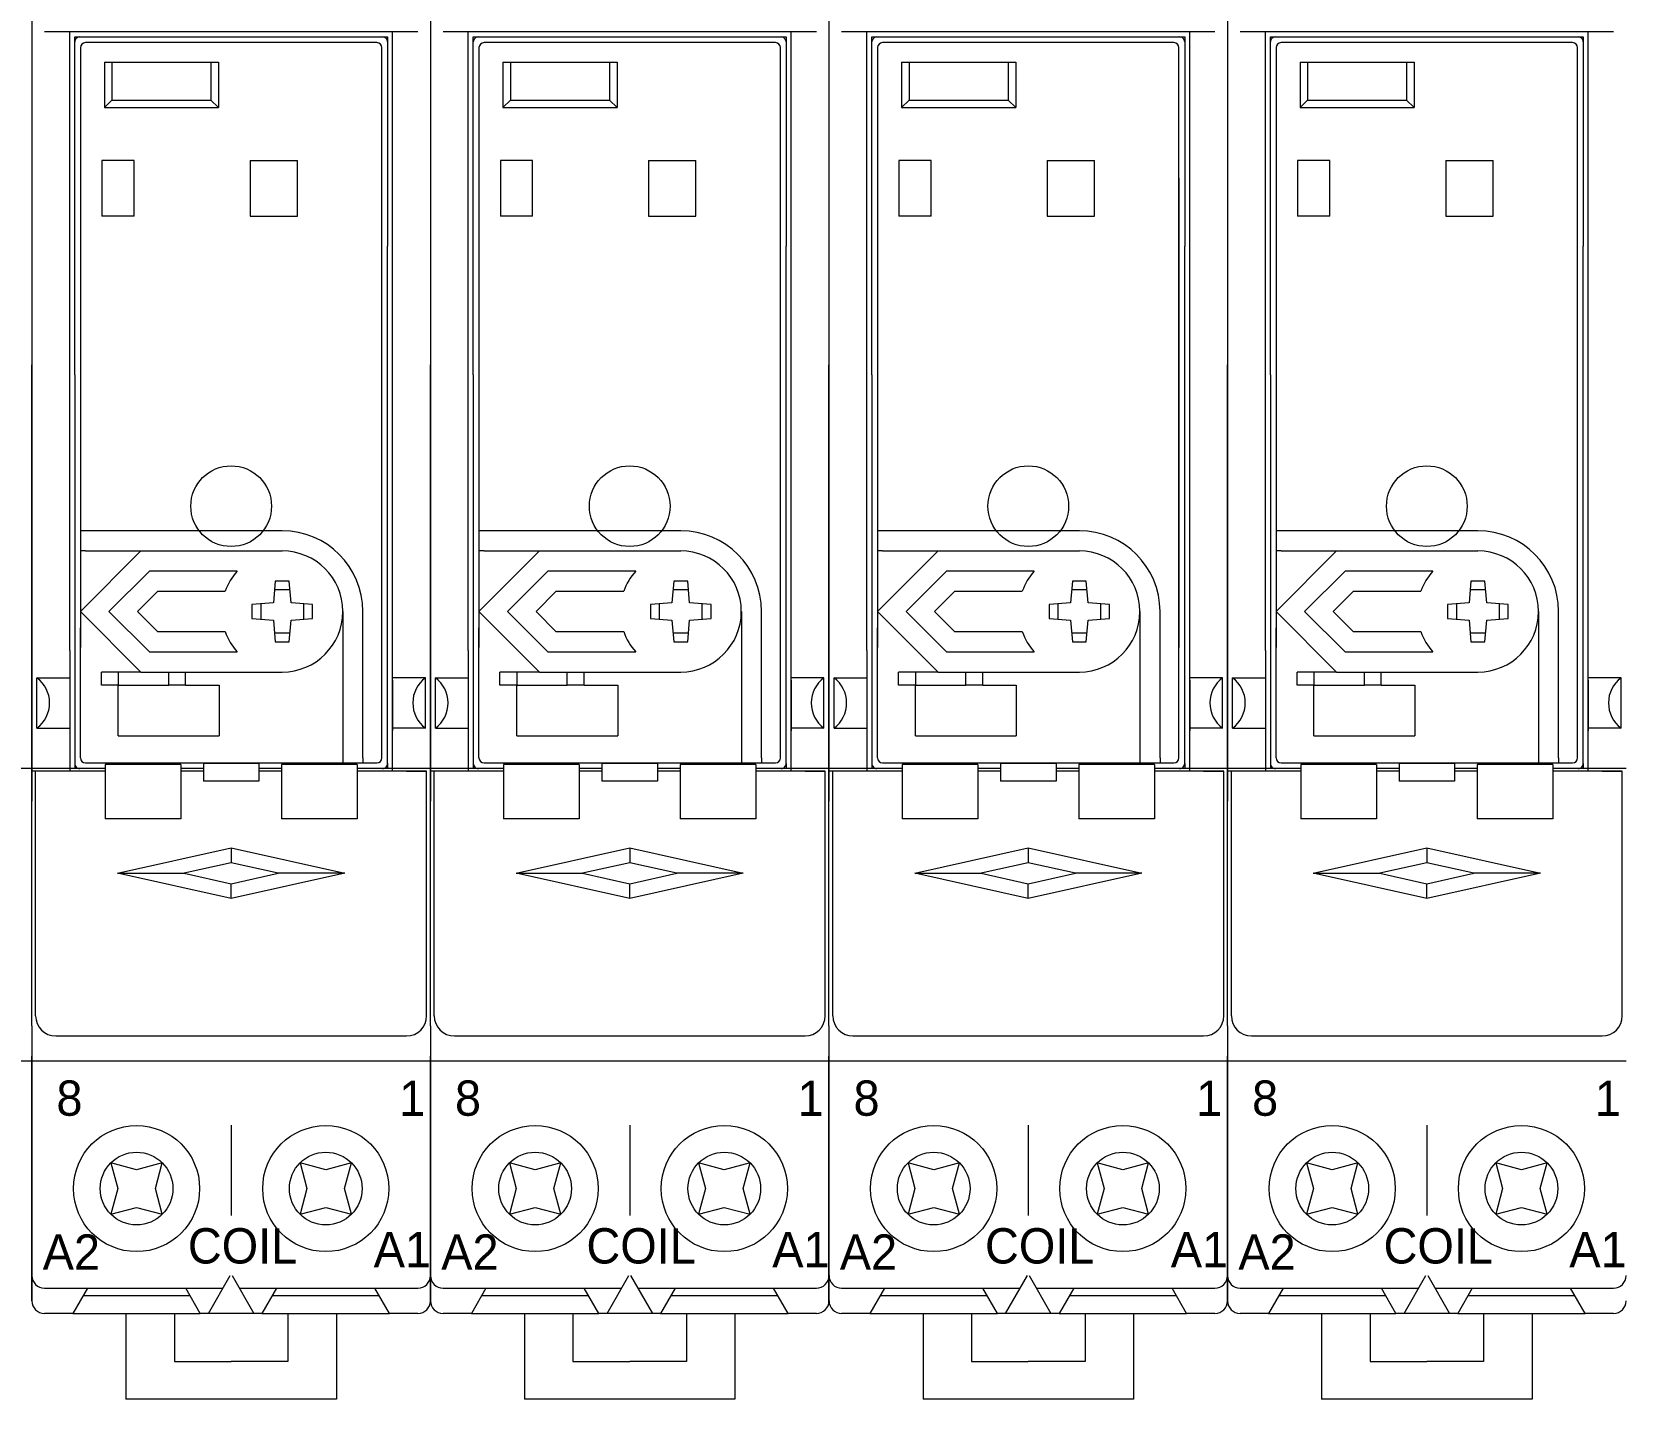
# Model space of a CAD drawing. Header units: millimetres. Extents: x -6000 to 26000, y -6000 to 26000.
# Drawn here: x 95.69 to 104.48, y -4595.72 to -4588.18 of the extents above; entities that cross this region are included whole.
import ezdxf

# ---------------------------------------------------------------- set-up
doc = ezdxf.new("R2010")
doc.units = ezdxf.units.MM
doc.header["$MEASUREMENT"] = 0
doc.linetypes.add('HIDDEN2', pattern=[2.38125, 1.5875, -0.79375])
doc.layers.add('Чертеж и Рисунок_Ном._пера__1', color=7, linetype='Continuous', lineweight=15)
doc.layers.add('Чертеж и Рисунок_Ном._пера__7', color=7, linetype='Continuous', lineweight=15)
doc.styles.add('СГЕНЕРИР_СТИЛЬ_3', font='')
doc.styles.get('СГЕНЕРИР_СТИЛЬ_3').set_extended_font_data('Arial')

msp = doc.modelspace()

# ---------------------------------------------------------------- linework, layer by layer
at = {"layer": 'Чертеж и Рисунок_Ном._пера__7', "color": 7, "linetype": 'Continuous', "lineweight": 15}
for p, q in [((95.6934, -4583.932), (95.6934, -4590.0174)), ((95.6934, -4583.932), (95.6934, -4590.0174)), ((97.8912, -4583.932), (97.8912, -4590.0174)), ((97.8912, -4583.932), (97.8912, -4590.0174)), ((100.0889, -4583.932), (100.0889, -4590.0174)), ((100.0889, -4583.932), (100.0889, -4590.0174)), ((102.2867, -4583.932), (102.2867, -4590.0174)), ((102.2867, -4583.932), (102.2867, -4590.0174)), ((97.8216, -4588.1815), (95.7629, -4588.1815)), ((95.902, -4591.5926), (95.902, -4588.1815)), ((95.9298, -4588.2371), (95.9298, -4588.2093)), ((95.9298, -4588.2093), (97.6547, -4588.2093)), ((95.9298, -4588.9187), (95.9298, -4588.2371)), ((97.5956, -4588.2406), (95.989, -4588.2406)), ((97.6269, -4588.2093), (97.6547, -4588.2093)), ((97.6547, -4588.2093), (97.6547, -4588.2371)), ((97.6547, -4588.2093), (97.6547, -4589.3638)), ((97.6825, -4592.2571), (97.6825, -4588.1815)), ((100.0194, -4588.1815), (97.9607, -4588.1815)), ((98.0998, -4591.5926), (98.0998, -4588.1815)), ((98.1276, -4588.2371), (98.1276, -4588.2093)), ((98.1276, -4588.2093), (99.8525, -4588.2093)), ((98.1276, -4588.9187), (98.1276, -4588.2371)), ((99.7933, -4588.2406), (98.1867, -4588.2406)), ((99.8246, -4588.2093), (99.8525, -4588.2093)), ((99.8525, -4588.2093), (99.8525, -4588.2371)), ((99.8525, -4588.2093), (99.8525, -4589.3638)), ((99.8803, -4592.2571), (99.8803, -4588.1815)), ((102.2172, -4588.1815), (100.1585, -4588.1815)), ((100.2976, -4591.5926), (100.2976, -4588.1815)), ((100.3254, -4588.2371), (100.3254, -4588.2093)), ((100.3254, -4588.2093), (102.0502, -4588.2093)), ((100.3254, -4588.9187), (100.3254, -4588.2371)), ((101.9911, -4588.2406), (100.3845, -4588.2406)), ((102.0224, -4588.2093), (102.0502, -4588.2093)), ((102.0502, -4588.2093), (102.0502, -4588.2371)), ((102.0502, -4588.2093), (102.0502, -4589.3638)), ((102.0781, -4592.2571), (102.0781, -4588.1815)), ((104.4149, -4588.1815), (102.3563, -4588.1815)), ((102.4954, -4591.5926), (102.4954, -4588.1815)), ((102.5232, -4588.2371), (102.5232, -4588.2093)), ((102.5232, -4588.2093), (104.248, -4588.2093)), ((102.5232, -4588.9187), (102.5232, -4588.2371)), ((104.1889, -4588.2406), (102.5823, -4588.2406)), ((104.2202, -4588.2093), (104.248, -4588.2093)), ((104.248, -4588.2093), (104.248, -4588.2371)), ((104.248, -4588.2093), (104.248, -4589.3638)), ((104.2758, -4592.2571), (104.2758, -4588.1815)), ((95.9611, -4588.2684), (95.9611, -4590.9322)), ((96.0933, -4588.3484), (96.7227, -4588.3484)), ((96.0933, -4588.3484), (96.0933, -4588.5988)), ((96.135, -4588.3484), (96.135, -4588.5571)), ((96.681, -4588.3484), (96.681, -4588.5571)), ((96.7227, -4588.3484), (96.7227, -4588.5988)), ((97.6234, -4592.1841), (97.6234, -4588.2684)), ((98.1589, -4588.2684), (98.1589, -4590.9322)), ((98.2911, -4588.3484), (98.9205, -4588.3484)), ((98.2911, -4588.3484), (98.2911, -4588.5988)), ((98.3328, -4588.3484), (98.3328, -4588.5571)), ((98.8788, -4588.3484), (98.8788, -4588.5571)), ((98.9205, -4588.3484), (98.9205, -4588.5988)), ((99.8212, -4592.1841), (99.8212, -4588.2684)), ((100.3567, -4588.2684), (100.3567, -4590.9322)), ((100.4888, -4588.3484), (101.1183, -4588.3484)), ((100.4888, -4588.3484), (100.4888, -4588.5988)), ((100.5306, -4588.3484), (100.5306, -4588.5571)), ((101.0765, -4588.3484), (101.0765, -4588.5571)), ((101.1183, -4588.3484), (101.1183, -4588.5988)), ((102.0189, -4592.1841), (102.0189, -4588.2684)), ((102.5545, -4588.2684), (102.5545, -4590.9322)), ((102.6866, -4588.3484), (103.3161, -4588.3484)), ((102.6866, -4588.3484), (102.6866, -4588.5988)), ((102.7284, -4588.3484), (102.7284, -4588.5571)), ((103.2743, -4588.3484), (103.2743, -4588.5571)), ((103.3161, -4588.3484), (103.3161, -4588.5988)), ((104.2167, -4592.1841), (104.2167, -4588.2684)), ((96.0933, -4588.5988), (96.135, -4588.5571)), ((96.0933, -4588.5988), (96.7227, -4588.5988)), ((96.135, -4588.5571), (96.681, -4588.5571)), ((96.7227, -4588.5988), (96.681, -4588.5571)), ((98.2911, -4588.5988), (98.3328, -4588.5571)), ((98.2911, -4588.5988), (98.9205, -4588.5988)), ((98.3328, -4588.5571), (98.8788, -4588.5571)), ((98.9205, -4588.5988), (98.8788, -4588.5571)), ((100.4888, -4588.5988), (100.5306, -4588.5571)), ((100.4888, -4588.5988), (101.1183, -4588.5988)), ((100.5306, -4588.5571), (101.0765, -4588.5571)), ((101.1183, -4588.5988), (101.0765, -4588.5571)), ((102.6866, -4588.5988), (102.7284, -4588.5571)), ((102.6866, -4588.5988), (103.3161, -4588.5988)), ((102.7284, -4588.5571), (103.2743, -4588.5571)), ((103.3161, -4588.5988), (103.2743, -4588.5571)), ((95.9298, -4589.3638), (95.9298, -4588.9187)), ((96.2567, -4588.8909), (96.0794, -4588.8909)), ((96.0794, -4588.8909), (96.0794, -4589.1969)), ((96.2567, -4589.1969), (96.2567, -4588.8909)), ((96.8966, -4588.8909), (97.1574, -4588.8909)), ((96.8966, -4588.8909), (96.8966, -4589.1969)), ((97.1574, -4589.1969), (97.1574, -4588.8909)), ((98.1276, -4589.3638), (98.1276, -4588.9187)), ((98.4545, -4588.8909), (98.2772, -4588.8909)), ((98.2772, -4588.8909), (98.2772, -4589.1969)), ((98.4545, -4589.1969), (98.4545, -4588.8909)), ((99.0944, -4588.8909), (99.3552, -4588.8909)), ((99.0944, -4588.8909), (99.0944, -4589.1969)), ((99.3552, -4589.1969), (99.3552, -4588.8909)), ((100.3254, -4589.3638), (100.3254, -4588.9187)), ((100.6523, -4588.8909), (100.4749, -4588.8909)), ((100.4749, -4588.8909), (100.4749, -4589.1969)), ((100.6523, -4589.1969), (100.6523, -4588.8909)), ((101.2921, -4588.8909), (101.553, -4588.8909)), ((101.2921, -4588.8909), (101.2921, -4589.1969)), ((101.553, -4589.1969), (101.553, -4588.8909)), ((102.5232, -4589.3638), (102.5232, -4588.9187)), ((102.8501, -4588.8909), (102.6727, -4588.8909)), ((102.6727, -4588.8909), (102.6727, -4589.1969)), ((102.8501, -4589.1969), (102.8501, -4588.8909)), ((103.4899, -4588.8909), (103.7507, -4588.8909)), ((103.4899, -4588.8909), (103.4899, -4589.1969)), ((103.7507, -4589.1969), (103.7507, -4588.8909)), ((95.9609, -4588.9883), (95.9609, -4591.5755)), ((97.6236, -4591.5755), (97.6236, -4588.9883)), ((98.1587, -4588.9883), (98.1587, -4591.5755)), ((99.8214, -4591.5755), (99.8214, -4588.9883)), ((100.3565, -4588.9883), (100.3565, -4591.5755)), ((102.0192, -4591.5755), (102.0192, -4588.9883)), ((102.5543, -4588.9883), (102.5543, -4591.5755)), ((104.2169, -4591.5755), (104.2169, -4588.9883)), ((96.2567, -4589.1969), (96.0794, -4589.1969)), ((96.8966, -4589.1969), (97.1574, -4589.1969)), ((98.4545, -4589.1969), (98.2772, -4589.1969)), ((99.0944, -4589.1969), (99.3552, -4589.1969)), ((100.6523, -4589.1969), (100.4749, -4589.1969)), ((101.2921, -4589.1969), (101.553, -4589.1969)), ((102.8501, -4589.1969), (102.6727, -4589.1969)), ((103.4899, -4589.1969), (103.7507, -4589.1969)), ((95.9298, -4590.0732), (95.9298, -4589.3638)), ((97.6547, -4592.2154), (97.6547, -4589.3638)), ((98.1276, -4590.0732), (98.1276, -4589.3638)), ((99.8525, -4592.2154), (99.8525, -4589.3638)), ((100.3254, -4590.0732), (100.3254, -4589.3638)), ((102.0502, -4592.2154), (102.0502, -4589.3638)), ((102.5232, -4590.0732), (102.5232, -4589.3638)), ((104.248, -4592.2154), (104.248, -4589.3638)), ((95.6934, -4593.662), (95.6934, -4590.0174)), ((95.6934, -4590.0174), (95.6934, -4592.2849)), ((97.8912, -4593.662), (97.8912, -4590.0174)), ((97.8912, -4590.0174), (97.8912, -4592.2849)), ((100.0889, -4593.662), (100.0889, -4590.0174)), ((100.0889, -4590.0174), (100.0889, -4592.2849)), ((102.2867, -4593.662), (102.2867, -4590.0174)), ((102.2867, -4590.0174), (102.2867, -4592.2849)), ((95.9298, -4590.0732), (95.9298, -4592.2432)), ((98.1276, -4590.0732), (98.1276, -4592.2432)), ((100.3254, -4590.0732), (100.3254, -4592.2432)), ((102.5232, -4590.0732), (102.5232, -4592.2432)), ((95.989, -4590.9322), (95.9611, -4590.9322)), ((95.9611, -4590.9322), (95.9611, -4591.0435)), ((97.0739, -4590.9322), (95.989, -4590.9322)), ((98.1867, -4590.9322), (98.1589, -4590.9322)), ((98.1589, -4590.9322), (98.1589, -4591.0435)), ((99.2717, -4590.9322), (98.1867, -4590.9322)), ((100.3845, -4590.9322), (100.3567, -4590.9322)), ((100.3567, -4590.9322), (100.3567, -4591.0435)), ((101.4695, -4590.9322), (100.3845, -4590.9322)), ((102.5823, -4590.9322), (102.5545, -4590.9322)), ((102.5545, -4590.9322), (102.5545, -4591.0435)), ((103.6673, -4590.9322), (102.5823, -4590.9322)), ((95.989, -4591.0435), (95.9611, -4591.0435)), ((95.9611, -4591.0435), (95.9611, -4591.3773)), ((95.9611, -4591.3773), (96.295, -4591.0435)), ((95.989, -4591.0435), (97.0739, -4591.0435)), ((98.1867, -4591.0435), (98.1589, -4591.0435)), ((98.1589, -4591.0435), (98.1589, -4591.3773)), ((98.1589, -4591.3773), (98.4928, -4591.0435)), ((98.1867, -4591.0435), (99.2717, -4591.0435)), ((100.3845, -4591.0435), (100.3567, -4591.0435)), ((100.3567, -4591.0435), (100.3567, -4591.3773)), ((100.3567, -4591.3773), (100.6905, -4591.0435)), ((100.3845, -4591.0435), (101.4695, -4591.0435)), ((102.5823, -4591.0435), (102.5545, -4591.0435)), ((102.5545, -4591.0435), (102.5545, -4591.3773)), ((102.5545, -4591.3773), (102.8883, -4591.0435)), ((102.5823, -4591.0435), (103.6673, -4591.0435)), ((96.3411, -4591.1548), (96.1185, -4591.3773)), ((96.8251, -4591.1548), (96.3411, -4591.1548)), ((98.5389, -4591.1548), (98.3163, -4591.3773)), ((99.0229, -4591.1548), (98.5389, -4591.1548)), ((100.7366, -4591.1548), (100.5141, -4591.3773)), ((101.2207, -4591.1548), (100.7366, -4591.1548)), ((102.9344, -4591.1548), (102.7119, -4591.3773)), ((103.4185, -4591.1548), (102.9344, -4591.1548)), ((97.0357, -4591.2104), (97.0253, -4591.3287)), ((97.1122, -4591.2104), (97.0357, -4591.2104)), ((97.1225, -4591.3287), (97.1122, -4591.2104)), ((99.2335, -4591.2104), (99.2231, -4591.3287)), ((99.31, -4591.2104), (99.2335, -4591.2104)), ((99.3203, -4591.3287), (99.31, -4591.2104)), ((101.4312, -4591.2104), (101.4209, -4591.3287)), ((101.5078, -4591.2104), (101.4312, -4591.2104)), ((101.5181, -4591.3287), (101.5078, -4591.2104)), ((103.629, -4591.2104), (103.6187, -4591.3287)), ((103.7055, -4591.2104), (103.629, -4591.2104)), ((103.7159, -4591.3287), (103.7055, -4591.2104)), ((96.2759, -4591.3773), (96.3872, -4591.266)), ((96.3872, -4591.266), (96.7592, -4591.266)), ((97.0253, -4591.3287), (96.907, -4591.3391)), ((96.9555, -4591.3348), (96.9555, -4591.4198)), ((97.1164, -4591.2588), (97.0314, -4591.2588)), ((97.2409, -4591.3391), (97.1225, -4591.3287)), ((97.1924, -4591.4198), (97.1924, -4591.3348)), ((98.4737, -4591.3773), (98.5849, -4591.266)), ((98.5849, -4591.266), (98.957, -4591.266)), ((99.2231, -4591.3287), (99.1048, -4591.3391)), ((99.1533, -4591.3348), (99.1533, -4591.4198)), ((99.3142, -4591.2588), (99.2292, -4591.2588)), ((99.4386, -4591.3391), (99.3203, -4591.3287)), ((99.3902, -4591.4198), (99.3902, -4591.3348)), ((100.6714, -4591.3773), (100.7827, -4591.266)), ((100.7827, -4591.266), (101.1547, -4591.266)), ((101.4209, -4591.3287), (101.3026, -4591.3391)), ((101.351, -4591.3348), (101.351, -4591.4198)), ((101.512, -4591.2588), (101.427, -4591.2588)), ((101.6364, -4591.3391), (101.5181, -4591.3287)), ((101.588, -4591.4198), (101.588, -4591.3348)), ((102.8692, -4591.3773), (102.9805, -4591.266)), ((102.9805, -4591.266), (103.3525, -4591.266)), ((103.6187, -4591.3287), (103.5004, -4591.3391)), ((103.5488, -4591.3348), (103.5488, -4591.4198)), ((103.7098, -4591.2588), (103.6248, -4591.2588)), ((103.8342, -4591.3391), (103.7159, -4591.3287)), ((103.7857, -4591.4198), (103.7857, -4591.3348)), ((95.9611, -4591.3773), (95.9611, -4591.4675)), ((95.9611, -4591.3773), (96.295, -4591.7112)), ((96.1185, -4591.3773), (96.3411, -4591.5999)), ((96.3872, -4591.4886), (96.2759, -4591.3773)), ((96.907, -4591.3391), (96.907, -4591.4156)), ((96.907, -4591.4156), (97.0253, -4591.4259)), ((97.0253, -4591.4259), (97.0357, -4591.5442)), ((97.1122, -4591.5442), (97.1225, -4591.4259)), ((97.1225, -4591.4259), (97.2409, -4591.4156)), ((97.2409, -4591.4156), (97.2409, -4591.3391)), ((97.4078, -4591.3773), (97.4078, -4592.1841)), ((97.5191, -4592.1841), (97.5191, -4591.3773)), ((98.1589, -4591.3773), (98.1589, -4591.4675)), ((98.1589, -4591.3773), (98.4928, -4591.7112)), ((98.3163, -4591.3773), (98.5389, -4591.5999)), ((98.5849, -4591.4886), (98.4737, -4591.3773)), ((99.1048, -4591.3391), (99.1048, -4591.4156)), ((99.1048, -4591.4156), (99.2231, -4591.4259)), ((99.2231, -4591.4259), (99.2335, -4591.5442)), ((99.31, -4591.5442), (99.3203, -4591.4259)), ((99.3203, -4591.4259), (99.4386, -4591.4156)), ((99.4386, -4591.4156), (99.4386, -4591.3391)), ((99.6056, -4591.3773), (99.6056, -4592.1841)), ((99.7168, -4592.1841), (99.7168, -4591.3773)), ((100.3567, -4591.3773), (100.3567, -4591.4675)), ((100.3567, -4591.3773), (100.6905, -4591.7112)), ((100.5141, -4591.3773), (100.7366, -4591.5999)), ((100.7827, -4591.4886), (100.6714, -4591.3773)), ((101.3026, -4591.3391), (101.3026, -4591.4156)), ((101.3026, -4591.4156), (101.4209, -4591.4259)), ((101.4209, -4591.4259), (101.4312, -4591.5442)), ((101.5078, -4591.5442), (101.5181, -4591.4259)), ((101.5181, -4591.4259), (101.6364, -4591.4156)), ((101.6364, -4591.4156), (101.6364, -4591.3391)), ((101.8033, -4591.3773), (101.8033, -4592.1841)), ((101.9146, -4592.1841), (101.9146, -4591.3773)), ((102.5545, -4591.3773), (102.5545, -4591.4675)), ((102.5545, -4591.3773), (102.8883, -4591.7112)), ((102.7119, -4591.3773), (102.9344, -4591.5999)), ((102.9805, -4591.4886), (102.8692, -4591.3773)), ((103.5004, -4591.3391), (103.5004, -4591.4156)), ((103.5004, -4591.4156), (103.6187, -4591.4259)), ((103.6187, -4591.4259), (103.629, -4591.5442)), ((103.7055, -4591.5442), (103.7159, -4591.4259)), ((103.7159, -4591.4259), (103.8342, -4591.4156)), ((103.8342, -4591.4156), (103.8342, -4591.3391)), ((104.0011, -4591.3773), (104.0011, -4592.1841)), ((104.1124, -4592.1841), (104.1124, -4591.3773)), ((95.9611, -4592.1841), (95.9611, -4591.4675)), ((96.7592, -4591.4886), (96.3872, -4591.4886)), ((97.0314, -4591.4958), (97.1164, -4591.4958)), ((98.1589, -4592.1841), (98.1589, -4591.4675)), ((98.957, -4591.4886), (98.5849, -4591.4886)), ((99.2292, -4591.4958), (99.3142, -4591.4958)), ((100.3567, -4592.1841), (100.3567, -4591.4675)), ((101.1547, -4591.4886), (100.7827, -4591.4886)), ((101.427, -4591.4958), (101.512, -4591.4958)), ((102.5545, -4592.1841), (102.5545, -4591.4675)), ((103.3525, -4591.4886), (102.9805, -4591.4886)), ((103.6248, -4591.4958), (103.7098, -4591.4958)), ((95.902, -4591.5926), (95.902, -4592.2571)), ((96.3411, -4591.5999), (96.8251, -4591.5999)), ((97.0357, -4591.5442), (97.1122, -4591.5442)), ((98.0998, -4591.5926), (98.0998, -4592.2571)), ((98.5389, -4591.5999), (99.0229, -4591.5999)), ((99.2335, -4591.5442), (99.31, -4591.5442)), ((100.2976, -4591.5926), (100.2976, -4592.2571)), ((100.7366, -4591.5999), (101.2207, -4591.5999)), ((101.4312, -4591.5442), (101.5078, -4591.5442)), ((102.4954, -4591.5926), (102.4954, -4592.2571)), ((102.9344, -4591.5999), (103.4185, -4591.5999)), ((103.629, -4591.5442), (103.7055, -4591.5442)), ((95.7212, -4592.0206), (95.7212, -4591.7424)), ((95.7212, -4591.7424), (95.902, -4591.7424)), ((96.1698, -4591.7112), (96.0766, -4591.7112)), ((96.0766, -4591.7842), (96.0766, -4591.7112)), ((96.1698, -4591.7112), (96.1698, -4591.7842)), ((96.295, -4591.7112), (96.1698, -4591.7112)), ((96.295, -4591.7112), (97.0739, -4591.7112)), ((96.448, -4591.7842), (96.448, -4591.7112)), ((96.5412, -4591.7842), (96.5412, -4591.7112)), ((97.8633, -4591.7424), (97.6825, -4591.7424)), ((97.6825, -4591.7564), (97.6825, -4592.0346)), ((97.8633, -4592.0206), (97.8633, -4591.7424)), ((97.919, -4592.0206), (97.919, -4591.7424)), ((97.919, -4591.7424), (98.0998, -4591.7424)), ((98.3676, -4591.7112), (98.2744, -4591.7112)), ((98.2744, -4591.7842), (98.2744, -4591.7112)), ((98.3676, -4591.7112), (98.3676, -4591.7842)), ((98.4928, -4591.7112), (98.3676, -4591.7112)), ((98.4928, -4591.7112), (99.2717, -4591.7112)), ((98.6458, -4591.7842), (98.6458, -4591.7112)), ((98.7389, -4591.7842), (98.7389, -4591.7112)), ((100.0611, -4591.7424), (99.8803, -4591.7424)), ((99.8803, -4591.7564), (99.8803, -4592.0346)), ((100.0611, -4592.0206), (100.0611, -4591.7424)), ((100.1168, -4592.0206), (100.1168, -4591.7424)), ((100.1168, -4591.7424), (100.2976, -4591.7424)), ((100.5653, -4591.7112), (100.4722, -4591.7112)), ((100.4722, -4591.7842), (100.4722, -4591.7112)), ((100.5653, -4591.7112), (100.5653, -4591.7842)), ((100.6905, -4591.7112), (100.5653, -4591.7112)), ((100.6905, -4591.7112), (101.4695, -4591.7112)), ((100.8435, -4591.7842), (100.8435, -4591.7112)), ((100.9367, -4591.7842), (100.9367, -4591.7112)), ((102.2589, -4591.7424), (102.0781, -4591.7424)), ((102.0781, -4591.7564), (102.0781, -4592.0346)), ((102.2589, -4592.0206), (102.2589, -4591.7424)), ((102.3145, -4592.0206), (102.3145, -4591.7424)), ((102.3145, -4591.7424), (102.4954, -4591.7424)), ((102.7631, -4591.7112), (102.6699, -4591.7112)), ((102.6699, -4591.7842), (102.6699, -4591.7112)), ((102.7631, -4591.7112), (102.7631, -4591.7842)), ((102.8883, -4591.7112), (102.7631, -4591.7112)), ((102.8883, -4591.7112), (103.6673, -4591.7112)), ((103.0413, -4591.7842), (103.0413, -4591.7112)), ((103.1345, -4591.7842), (103.1345, -4591.7112)), ((104.4567, -4591.7424), (104.2758, -4591.7424)), ((104.2758, -4591.7564), (104.2758, -4592.0346)), ((104.4567, -4592.0206), (104.4567, -4591.7424)), ((96.1698, -4591.7842), (96.0766, -4591.7842)), ((96.1698, -4591.7842), (96.448, -4591.7842)), ((96.1698, -4592.0624), (96.1698, -4591.7842)), ((96.5412, -4591.7842), (96.448, -4591.7842)), ((96.5412, -4591.7842), (96.6489, -4591.7842)), ((96.6489, -4591.7842), (96.7262, -4591.7842)), ((96.7262, -4591.7842), (96.7262, -4592.0624)), ((98.3676, -4591.7842), (98.2744, -4591.7842)), ((98.3676, -4591.7842), (98.6458, -4591.7842)), ((98.3676, -4592.0624), (98.3676, -4591.7842)), ((98.7389, -4591.7842), (98.6458, -4591.7842)), ((98.7389, -4591.7842), (98.8467, -4591.7842)), ((98.8467, -4591.7842), (98.924, -4591.7842)), ((98.924, -4591.7842), (98.924, -4592.0624)), ((100.5653, -4591.7842), (100.4722, -4591.7842)), ((100.5653, -4591.7842), (100.8435, -4591.7842)), ((100.5653, -4592.0624), (100.5653, -4591.7842)), ((100.9367, -4591.7842), (100.8435, -4591.7842)), ((100.9367, -4591.7842), (101.0445, -4591.7842)), ((101.0445, -4591.7842), (101.1218, -4591.7842)), ((101.1218, -4591.7842), (101.1218, -4592.0624)), ((102.7631, -4591.7842), (102.6699, -4591.7842)), ((102.7631, -4591.7842), (103.0413, -4591.7842)), ((102.7631, -4592.0624), (102.7631, -4591.7842)), ((103.1345, -4591.7842), (103.0413, -4591.7842)), ((103.1345, -4591.7842), (103.2423, -4591.7842)), ((103.2423, -4591.7842), (103.3195, -4591.7842)), ((103.3195, -4591.7842), (103.3195, -4592.0624)), ((95.7212, -4592.0206), (95.902, -4592.0206)), ((97.8633, -4592.0206), (97.6825, -4592.0206)), ((97.919, -4592.0206), (98.0998, -4592.0206)), ((100.0611, -4592.0206), (99.8803, -4592.0206)), ((100.1168, -4592.0206), (100.2976, -4592.0206)), ((102.2589, -4592.0206), (102.0781, -4592.0206)), ((102.3145, -4592.0206), (102.4954, -4592.0206)), ((104.4567, -4592.0206), (104.2758, -4592.0206)), ((96.1698, -4592.0624), (96.7235, -4592.0624)), ((96.7235, -4592.0624), (96.7262, -4592.0624)), ((98.3676, -4592.0624), (98.9212, -4592.0624)), ((98.9212, -4592.0624), (98.924, -4592.0624)), ((100.5653, -4592.0624), (101.119, -4592.0624)), ((101.119, -4592.0624), (101.1217, -4592.0624)), ((102.7631, -4592.0624), (103.3168, -4592.0624)), ((103.3168, -4592.0624), (103.3195, -4592.0624)), ((95.6934, -4592.1458), (95.6934, -4592.2849)), ((95.989, -4592.2119), (96.7635, -4592.2119)), ((96.6393, -4592.2153), (96.6393, -4592.3128)), ((96.9453, -4592.2153), (96.6393, -4592.2153)), ((96.7635, -4592.2119), (97.4078, -4592.2119)), ((96.9453, -4592.2153), (96.9453, -4592.3128)), ((97.4078, -4592.1841), (97.4078, -4592.2119)), ((97.4078, -4592.2119), (97.5191, -4592.2119)), ((97.5191, -4592.1841), (97.5191, -4592.2119)), ((97.5191, -4592.2119), (97.5956, -4592.2119)), ((97.6547, -4592.2154), (97.6547, -4592.2432)), ((97.8912, -4592.1458), (97.8912, -4592.2849)), ((98.1867, -4592.2119), (98.9613, -4592.2119)), ((98.837, -4592.2153), (98.837, -4592.3128)), ((99.1431, -4592.2153), (98.837, -4592.2153)), ((98.9613, -4592.2119), (99.6056, -4592.2119)), ((99.1431, -4592.2153), (99.1431, -4592.3128)), ((99.6056, -4592.1841), (99.6056, -4592.2119)), ((99.6056, -4592.2119), (99.7168, -4592.2119)), ((99.7168, -4592.1841), (99.7168, -4592.2119)), ((99.7168, -4592.2119), (99.7933, -4592.2119)), ((99.8525, -4592.2154), (99.8525, -4592.2432)), ((100.0889, -4592.1458), (100.0889, -4592.2849)), ((100.3845, -4592.2119), (101.1591, -4592.2119)), ((101.0348, -4592.2153), (101.0348, -4592.3128)), ((101.3408, -4592.2153), (101.0348, -4592.2153)), ((101.1591, -4592.2119), (101.8033, -4592.2119)), ((101.3408, -4592.2153), (101.3408, -4592.3128)), ((101.8033, -4592.1841), (101.8033, -4592.2119)), ((101.8033, -4592.2119), (101.9146, -4592.2119)), ((101.9146, -4592.1841), (101.9146, -4592.2119)), ((101.9146, -4592.2119), (101.9911, -4592.2119)), ((102.0502, -4592.2154), (102.0502, -4592.2432)), ((102.2867, -4592.1458), (102.2867, -4592.2849)), ((102.5823, -4592.2119), (103.3569, -4592.2119)), ((103.2326, -4592.2153), (103.2326, -4592.3128)), ((103.5386, -4592.2153), (103.2326, -4592.2153)), ((103.3569, -4592.2119), (104.0011, -4592.2119)), ((103.5386, -4592.2153), (103.5386, -4592.3128)), ((104.0011, -4592.1841), (104.0011, -4592.2119)), ((104.0011, -4592.2119), (104.1124, -4592.2119)), ((104.1124, -4592.1841), (104.1124, -4592.2119)), ((104.1124, -4592.2119), (104.1889, -4592.2119)), ((104.248, -4592.2154), (104.248, -4592.2432)), ((95.6934, -4592.2432), (95.29, -4592.2432)), ((96.0968, -4592.2432), (95.6934, -4592.2432)), ((96.0968, -4592.2571), (95.6934, -4592.2571)), ((95.6934, -4592.2849), (95.6934, -4592.424)), ((95.6934, -4592.2849), (95.6934, -4592.424)), ((95.8255, -4592.2571), (95.7142, -4592.2571)), ((95.7142, -4592.8135), (95.7142, -4592.2571)), ((96.0968, -4592.2571), (95.8255, -4592.2571)), ((96.0968, -4592.2432), (95.9298, -4592.2432)), ((96.0968, -4592.2201), (96.0968, -4592.5214)), ((96.5141, -4592.2201), (96.0968, -4592.2201)), ((96.5141, -4592.2201), (96.5141, -4592.5214)), ((96.6393, -4592.2432), (96.5141, -4592.2432)), ((96.6393, -4592.2571), (96.5141, -4592.2571)), ((96.6393, -4592.2571), (96.5141, -4592.2571)), ((97.0705, -4592.2432), (96.9453, -4592.2432)), ((97.0705, -4592.2432), (96.9453, -4592.2432)), ((97.0705, -4592.2571), (96.9453, -4592.2571)), ((97.0705, -4592.2571), (96.9453, -4592.2571)), ((97.4878, -4592.2201), (97.0705, -4592.2201)), ((97.0705, -4592.2201), (97.0705, -4592.5214)), ((97.4878, -4592.2201), (97.4878, -4592.5214)), ((97.6547, -4592.2432), (97.4878, -4592.2432)), ((97.8912, -4592.2432), (97.4878, -4592.2432)), ((97.8703, -4592.2571), (97.4878, -4592.2571)), ((97.759, -4592.2571), (97.4878, -4592.2571)), ((97.759, -4592.2571), (97.8703, -4592.2571)), ((97.8703, -4592.8135), (97.8703, -4592.2571)), ((98.2945, -4592.2432), (97.8912, -4592.2432)), ((98.2945, -4592.2571), (97.8912, -4592.2571)), ((97.8912, -4592.2849), (97.8912, -4592.424)), ((97.8912, -4592.2849), (97.8912, -4592.424)), ((98.0233, -4592.2571), (97.912, -4592.2571)), ((97.912, -4592.8135), (97.912, -4592.2571)), ((98.2945, -4592.2571), (98.0233, -4592.2571)), ((98.2945, -4592.2432), (98.1276, -4592.2432)), ((98.2945, -4592.2201), (98.2945, -4592.5214)), ((98.7118, -4592.2201), (98.2945, -4592.2201)), ((98.7118, -4592.2201), (98.7118, -4592.5214)), ((98.837, -4592.2432), (98.7118, -4592.2432)), ((98.837, -4592.2571), (98.7118, -4592.2571)), ((98.837, -4592.2571), (98.7118, -4592.2571)), ((99.2682, -4592.2432), (99.1431, -4592.2432)), ((99.2682, -4592.2432), (99.1431, -4592.2432)), ((99.2682, -4592.2571), (99.1431, -4592.2571)), ((99.2682, -4592.2571), (99.1431, -4592.2571)), ((99.6855, -4592.2201), (99.2682, -4592.2201)), ((99.2682, -4592.2201), (99.2682, -4592.5214)), ((99.6855, -4592.2201), (99.6855, -4592.5214)), ((99.8525, -4592.2432), (99.6855, -4592.2432)), ((100.0889, -4592.2432), (99.6855, -4592.2432)), ((100.0681, -4592.2571), (99.6855, -4592.2571)), ((99.9568, -4592.2571), (99.6855, -4592.2571)), ((99.9568, -4592.2571), (100.0681, -4592.2571)), ((100.0681, -4592.8135), (100.0681, -4592.2571)), ((100.4923, -4592.2432), (100.0889, -4592.2432)), ((100.4923, -4592.2571), (100.0889, -4592.2571)), ((100.0889, -4592.2849), (100.0889, -4592.424)), ((100.0889, -4592.2849), (100.0889, -4592.424)), ((100.2211, -4592.2571), (100.1098, -4592.2571)), ((100.1098, -4592.8135), (100.1098, -4592.2571)), ((100.4923, -4592.2571), (100.2211, -4592.2571)), ((100.4923, -4592.2432), (100.3254, -4592.2432)), ((100.4923, -4592.2201), (100.4923, -4592.5214)), ((100.9096, -4592.2201), (100.4923, -4592.2201)), ((100.9096, -4592.2201), (100.9096, -4592.5214)), ((101.0348, -4592.2432), (100.9096, -4592.2432)), ((101.0348, -4592.2571), (100.9096, -4592.2571)), ((101.0348, -4592.2571), (100.9096, -4592.2571)), ((101.466, -4592.2432), (101.3408, -4592.2432)), ((101.466, -4592.2432), (101.3408, -4592.2432)), ((101.466, -4592.2571), (101.3408, -4592.2571)), ((101.466, -4592.2571), (101.3408, -4592.2571)), ((101.8833, -4592.2201), (101.466, -4592.2201)), ((101.466, -4592.2201), (101.466, -4592.5214)), ((101.8833, -4592.2201), (101.8833, -4592.5214)), ((102.0502, -4592.2432), (101.8833, -4592.2432)), ((102.2867, -4592.2432), (101.8833, -4592.2432)), ((102.2658, -4592.2571), (101.8833, -4592.2571)), ((102.1546, -4592.2571), (101.8833, -4592.2571)), ((102.1546, -4592.2571), (102.2658, -4592.2571)), ((102.2658, -4592.8135), (102.2658, -4592.2571)), ((102.6901, -4592.2432), (102.2867, -4592.2432)), ((102.6901, -4592.2571), (102.2867, -4592.2571)), ((102.2867, -4592.2849), (102.2867, -4592.424)), ((102.2867, -4592.2849), (102.2867, -4592.424)), ((102.4189, -4592.2571), (102.3076, -4592.2571)), ((102.3076, -4592.8135), (102.3076, -4592.2571)), ((102.6901, -4592.2571), (102.4189, -4592.2571)), ((102.6901, -4592.2432), (102.5232, -4592.2432)), ((102.6901, -4592.2201), (102.6901, -4592.5214)), ((103.1074, -4592.2201), (102.6901, -4592.2201)), ((103.1074, -4592.2201), (103.1074, -4592.5214)), ((103.2326, -4592.2432), (103.1074, -4592.2432)), ((103.2326, -4592.2571), (103.1074, -4592.2571)), ((103.2326, -4592.2571), (103.1074, -4592.2571)), ((103.6638, -4592.2432), (103.5386, -4592.2432)), ((103.6638, -4592.2432), (103.5386, -4592.2432)), ((103.6638, -4592.2571), (103.5386, -4592.2571)), ((103.6638, -4592.2571), (103.5386, -4592.2571)), ((104.0811, -4592.2201), (103.6638, -4592.2201)), ((103.6638, -4592.2201), (103.6638, -4592.5214)), ((104.0811, -4592.2201), (104.0811, -4592.5214)), ((104.248, -4592.2432), (104.0811, -4592.2432)), ((104.4845, -4592.2432), (104.0811, -4592.2432)), ((104.4636, -4592.2571), (104.0811, -4592.2571)), ((104.3523, -4592.2571), (104.0811, -4592.2571)), ((104.3523, -4592.2571), (104.4636, -4592.2571)), ((104.4636, -4592.8135), (104.4636, -4592.2571)), ((95.6934, -4593.662), (95.6934, -4592.3406)), ((96.9453, -4592.3128), (96.6393, -4592.3128)), ((97.8912, -4593.662), (97.8912, -4592.3406)), ((99.1431, -4592.3128), (98.837, -4592.3128)), ((100.0889, -4593.662), (100.0889, -4592.3406)), ((101.3408, -4592.3128), (101.0348, -4592.3128)), ((102.2867, -4593.662), (102.2867, -4592.3406)), ((103.5386, -4592.3128), (103.2326, -4592.3128)), ((96.5141, -4592.5214), (96.0968, -4592.5214)), ((97.4878, -4592.5214), (97.0705, -4592.5214)), ((98.7118, -4592.5214), (98.2945, -4592.5214)), ((99.6855, -4592.5214), (99.2682, -4592.5214)), ((100.9096, -4592.5214), (100.4923, -4592.5214)), ((101.8833, -4592.5214), (101.466, -4592.5214)), ((103.1074, -4592.5214), (102.6901, -4592.5214)), ((104.0811, -4592.5214), (103.6638, -4592.5214)), ((96.1663, -4592.8205), (96.7923, -4592.6814)), ((96.7923, -4592.6814), (97.4182, -4592.8205)), ((96.7923, -4592.6814), (96.7923, -4592.7628)), ((98.3641, -4592.8205), (98.99, -4592.6814)), ((98.99, -4592.6814), (99.616, -4592.8205)), ((98.99, -4592.6814), (98.99, -4592.7628)), ((100.5619, -4592.8205), (101.1878, -4592.6814)), ((101.1878, -4592.6814), (101.8138, -4592.8205)), ((101.1878, -4592.6814), (101.1878, -4592.7628)), ((102.7597, -4592.8205), (103.3856, -4592.6814)), ((103.3856, -4592.6814), (104.0116, -4592.8205)), ((103.3856, -4592.6814), (103.3856, -4592.7628)), ((95.7142, -4593.6064), (95.7142, -4592.8135)), ((96.7923, -4592.9596), (96.1663, -4592.8205)), ((96.1663, -4592.8205), (96.5326, -4592.8205)), ((96.7923, -4592.7628), (96.5326, -4592.8205)), ((96.5326, -4592.8205), (96.7923, -4592.8782)), ((97.0519, -4592.8205), (96.7923, -4592.7628)), ((97.4182, -4592.8205), (96.7923, -4592.9596)), ((96.7923, -4592.8782), (97.0519, -4592.8205)), ((97.4182, -4592.8205), (97.0519, -4592.8205)), ((97.8703, -4593.6064), (97.8703, -4592.8135)), ((97.912, -4593.6064), (97.912, -4592.8135)), ((98.99, -4592.9596), (98.3641, -4592.8205)), ((98.3641, -4592.8205), (98.7304, -4592.8205)), ((98.99, -4592.7628), (98.7304, -4592.8205)), ((98.7304, -4592.8205), (98.99, -4592.8782)), ((99.2497, -4592.8205), (98.99, -4592.7628)), ((99.616, -4592.8205), (98.99, -4592.9596)), ((98.99, -4592.8782), (99.2497, -4592.8205)), ((99.616, -4592.8205), (99.2497, -4592.8205)), ((100.0681, -4593.6064), (100.0681, -4592.8135)), ((100.1098, -4593.6064), (100.1098, -4592.8135)), ((101.1878, -4592.9596), (100.5619, -4592.8205)), ((100.5619, -4592.8205), (100.9282, -4592.8205)), ((101.1878, -4592.7628), (100.9282, -4592.8205)), ((100.9282, -4592.8205), (101.1878, -4592.8782)), ((101.4475, -4592.8205), (101.1878, -4592.7628)), ((101.8138, -4592.8205), (101.1878, -4592.9596)), ((101.1878, -4592.8782), (101.4475, -4592.8205)), ((101.8138, -4592.8205), (101.4475, -4592.8205)), ((102.2658, -4593.6064), (102.2658, -4592.8135)), ((102.3076, -4593.6064), (102.3076, -4592.8135)), ((103.3856, -4592.9596), (102.7597, -4592.8205)), ((102.7597, -4592.8205), (103.126, -4592.8205)), ((103.3856, -4592.7628), (103.126, -4592.8205)), ((103.126, -4592.8205), (103.3856, -4592.8782)), ((103.6452, -4592.8205), (103.3856, -4592.7628)), ((104.0116, -4592.8205), (103.3856, -4592.9596)), ((103.3856, -4592.8782), (103.6452, -4592.8205)), ((104.0116, -4592.8205), (103.6452, -4592.8205)), ((104.4636, -4593.6064), (104.4636, -4592.8135)), ((96.7923, -4592.9596), (96.7923, -4592.8782)), ((98.99, -4592.9596), (98.99, -4592.8782)), ((101.1878, -4592.9596), (101.1878, -4592.8782)), ((103.3856, -4592.9596), (103.3856, -4592.8782)), ((95.6934, -4593.662), (95.6934, -4595.1782)), ((95.6934, -4593.662), (95.6934, -4595.1782)), ((97.8912, -4593.662), (97.8912, -4595.1782)), ((97.8912, -4593.662), (97.8912, -4595.1782)), ((100.0889, -4593.662), (100.0889, -4595.1782)), ((100.0889, -4593.662), (100.0889, -4595.1782)), ((102.2867, -4593.662), (102.2867, -4595.1782)), ((102.2867, -4593.662), (102.2867, -4595.1782)), ((95.8255, -4593.7177), (97.759, -4593.7177)), ((98.0233, -4593.7177), (99.9568, -4593.7177)), ((100.2211, -4593.7177), (102.1546, -4593.7177)), ((102.4189, -4593.7177), (104.3524, -4593.7177)), ((95.6934, -4593.8568), (93.4956, -4593.8568)), ((95.6934, -4593.8568), (93.4956, -4593.8568)), ((95.6934, -4593.9111), (95.6934, -4593.8289)), ((95.6934, -4593.8289), (95.6934, -4593.9111)), ((97.8912, -4593.8568), (95.6934, -4593.8568)), ((97.8912, -4593.8568), (95.6934, -4593.8568)), ((97.8912, -4593.9111), (97.8912, -4593.8289)), ((97.8912, -4593.8289), (97.8912, -4593.9111)), ((100.0889, -4593.8568), (97.8912, -4593.8568)), ((100.0889, -4593.8568), (97.8912, -4593.8568)), ((100.0889, -4593.9111), (100.0889, -4593.8289)), ((100.0889, -4593.8289), (100.0889, -4593.9111)), ((102.2867, -4593.8568), (100.0889, -4593.8568)), ((102.2867, -4593.8568), (100.0889, -4593.8568)), ((102.2867, -4593.9111), (102.2867, -4593.8289)), ((102.2867, -4593.8289), (102.2867, -4593.9111)), ((104.4845, -4593.8568), (102.2867, -4593.8568)), ((104.4845, -4593.8568), (102.2867, -4593.8568)), ((95.6934, -4595.0391), (95.6934, -4593.9111)), ((95.6934, -4593.9111), (95.6934, -4595.0391)), ((97.8912, -4595.0391), (97.8912, -4593.9111)), ((97.8912, -4593.9111), (97.8912, -4595.0391)), ((100.0889, -4595.0391), (100.0889, -4593.9111)), ((100.0889, -4593.9111), (100.0889, -4595.0391)), ((102.2867, -4595.0391), (102.2867, -4593.9111)), ((102.2867, -4593.9111), (102.2867, -4595.0391)), ((96.7923, -4594.2098), (96.7923, -4594.708)), ((98.99, -4594.2098), (98.99, -4594.708)), ((101.1878, -4594.2098), (101.1878, -4594.708)), ((103.3856, -4594.2098), (103.3856, -4594.708)), ((96.129, -4594.4176), (96.167, -4594.5592)), ((96.2706, -4594.4555), (96.129, -4594.4176)), ((96.4123, -4594.4176), (96.2706, -4594.4555)), ((96.3743, -4594.5592), (96.4123, -4594.4176)), ((97.3139, -4594.4555), (97.1722, -4594.4176)), ((97.1722, -4594.4176), (97.2102, -4594.5592)), ((97.4555, -4594.4176), (97.3139, -4594.4555)), ((97.4176, -4594.5592), (97.4555, -4594.4176)), ((98.3268, -4594.4176), (98.3647, -4594.5592)), ((98.4684, -4594.4555), (98.3268, -4594.4176)), ((98.6101, -4594.4176), (98.4684, -4594.4555)), ((98.5721, -4594.5592), (98.6101, -4594.4176)), ((99.5117, -4594.4555), (99.37, -4594.4176)), ((99.37, -4594.4176), (99.408, -4594.5592)), ((99.6533, -4594.4176), (99.5117, -4594.4555)), ((99.6154, -4594.5592), (99.6533, -4594.4176)), ((100.5246, -4594.4176), (100.5625, -4594.5592)), ((100.6662, -4594.4555), (100.5246, -4594.4176)), ((100.8078, -4594.4176), (100.6662, -4594.4555)), ((100.7699, -4594.5592), (100.8078, -4594.4176)), ((101.7094, -4594.4555), (101.5678, -4594.4176)), ((101.5678, -4594.4176), (101.6058, -4594.5592)), ((101.8511, -4594.4176), (101.7094, -4594.4555)), ((101.8131, -4594.5592), (101.8511, -4594.4176)), ((102.7223, -4594.4176), (102.7603, -4594.5592)), ((102.864, -4594.4555), (102.7223, -4594.4176)), ((103.0056, -4594.4176), (102.864, -4594.4555)), ((102.9677, -4594.5592), (103.0056, -4594.4176)), ((103.9072, -4594.4555), (103.7656, -4594.4176)), ((103.7656, -4594.4176), (103.8035, -4594.5592)), ((104.0489, -4594.4176), (103.9072, -4594.4555)), ((104.0109, -4594.5592), (104.0489, -4594.4176)), ((96.167, -4594.5592), (96.129, -4594.7009)), ((96.4123, -4594.7009), (96.3743, -4594.5592)), ((97.2102, -4594.5592), (97.1722, -4594.7009)), ((97.4555, -4594.7009), (97.4176, -4594.5592)), ((98.3647, -4594.5592), (98.3268, -4594.7009)), ((98.6101, -4594.7009), (98.5721, -4594.5592)), ((99.408, -4594.5592), (99.37, -4594.7009)), ((99.6533, -4594.7009), (99.6154, -4594.5592)), ((100.5625, -4594.5592), (100.5246, -4594.7009)), ((100.8078, -4594.7009), (100.7699, -4594.5592)), ((101.6058, -4594.5592), (101.5678, -4594.7009)), ((101.8511, -4594.7009), (101.8131, -4594.5592)), ((102.7603, -4594.5592), (102.7223, -4594.7009)), ((103.0056, -4594.7009), (102.9677, -4594.5592)), ((103.8035, -4594.5592), (103.7656, -4594.7009)), ((104.0489, -4594.7009), (104.0109, -4594.5592)), ((96.129, -4594.7009), (96.2706, -4594.6629)), ((96.2706, -4594.6629), (96.4123, -4594.7009)), ((97.1722, -4594.7009), (97.3139, -4594.6629)), ((97.3139, -4594.6629), (97.4555, -4594.7009)), ((98.3268, -4594.7009), (98.4684, -4594.6629)), ((98.4684, -4594.6629), (98.6101, -4594.7009)), ((99.37, -4594.7009), (99.5117, -4594.6629)), ((99.5117, -4594.6629), (99.6533, -4594.7009)), ((100.5246, -4594.7009), (100.6662, -4594.6629)), ((100.6662, -4594.6629), (100.8078, -4594.7009)), ((101.5678, -4594.7009), (101.7094, -4594.6629)), ((101.7094, -4594.6629), (101.8511, -4594.7009)), ((102.7223, -4594.7009), (102.864, -4594.6629)), ((102.864, -4594.6629), (103.0056, -4594.7009)), ((103.7656, -4594.7009), (103.9072, -4594.6629)), ((103.9072, -4594.6629), (104.0489, -4594.7009)), ((95.6934, -4595.1782), (95.6934, -4595.0391)), ((95.6934, -4595.0391), (95.6934, -4595.1782)), ((95.7629, -4595.1087), (96.7474, -4595.1087)), ((95.9994, -4595.1087), (95.9191, -4595.2478)), ((96.6222, -4595.2478), (96.5419, -4595.1087)), ((96.6671, -4595.2478), (96.7875, -4595.0391)), ((96.797, -4595.0391), (96.9175, -4595.2478)), ((96.8371, -4595.1087), (97.8216, -4595.1087)), ((97.0426, -4595.1087), (96.9623, -4595.2478)), ((97.6654, -4595.2478), (97.5851, -4595.1087)), ((97.8912, -4595.1782), (97.8912, -4595.0391)), ((97.8912, -4595.0391), (97.8912, -4595.1782)), ((97.9607, -4595.1087), (98.9452, -4595.1087)), ((98.1972, -4595.1087), (98.1169, -4595.2478)), ((98.82, -4595.2478), (98.7397, -4595.1087)), ((98.8649, -4595.2478), (98.9853, -4595.0391)), ((98.9948, -4595.0391), (99.1152, -4595.2478)), ((99.0349, -4595.1087), (100.0194, -4595.1087)), ((99.2404, -4595.1087), (99.1601, -4595.2478)), ((99.8632, -4595.2478), (99.7829, -4595.1087)), ((100.0889, -4595.1782), (100.0889, -4595.0391)), ((100.0889, -4595.0391), (100.0889, -4595.1782)), ((100.1585, -4595.1087), (101.1429, -4595.1087)), ((100.3949, -4595.1087), (100.3146, -4595.2478)), ((101.0178, -4595.2478), (100.9374, -4595.1087)), ((101.0626, -4595.2478), (101.1831, -4595.0391)), ((101.1925, -4595.0391), (101.313, -4595.2478)), ((101.2327, -4595.1087), (102.2172, -4595.1087)), ((101.4382, -4595.1087), (101.3579, -4595.2478)), ((102.061, -4595.2478), (101.9807, -4595.1087)), ((102.2867, -4595.1782), (102.2867, -4595.0391)), ((102.2867, -4595.0391), (102.2867, -4595.1782)), ((102.3563, -4595.1087), (103.3407, -4595.1087)), ((102.5927, -4595.1087), (102.5124, -4595.2478)), ((103.2155, -4595.2478), (103.1352, -4595.1087)), ((103.2604, -4595.2478), (103.3809, -4595.0391)), ((103.3903, -4595.0391), (103.5108, -4595.2478)), ((103.4305, -4595.1087), (104.4149, -4595.1087)), ((103.636, -4595.1087), (103.5557, -4595.2478)), ((104.2588, -4595.2478), (104.1785, -4595.1087)), ((96.566, -4595.1504), (95.9753, -4595.1504)), ((97.6092, -4595.1504), (97.0185, -4595.1504)), ((98.7638, -4595.1504), (98.1731, -4595.1504)), ((99.807, -4595.1504), (99.2163, -4595.1504)), ((100.9615, -4595.1504), (100.3709, -4595.1504)), ((102.0048, -4595.1504), (101.4141, -4595.1504)), ((103.1593, -4595.1504), (102.5686, -4595.1504)), ((104.2026, -4595.1504), (103.6119, -4595.1504)), ((95.9191, -4595.2478), (95.7629, -4595.2478)), ((95.9191, -4595.2478), (96.6222, -4595.2478)), ((96.2122, -4595.2478), (96.2122, -4595.7202)), ((96.4793, -4595.2478), (96.4793, -4595.5121)), ((96.6671, -4595.2478), (96.6222, -4595.2478)), ((96.9175, -4595.2478), (96.6671, -4595.2478)), ((96.9623, -4595.2478), (96.9175, -4595.2478)), ((96.9623, -4595.2478), (97.6654, -4595.2478)), ((97.1052, -4595.2478), (97.1052, -4595.5121)), ((97.3723, -4595.2478), (97.3723, -4595.7202)), ((97.8216, -4595.2478), (97.6654, -4595.2478)), ((98.1169, -4595.2478), (97.9607, -4595.2478)), ((98.1169, -4595.2478), (98.82, -4595.2478)), ((98.41, -4595.2478), (98.41, -4595.7202)), ((98.6771, -4595.2478), (98.6771, -4595.5121)), ((98.8649, -4595.2478), (98.82, -4595.2478)), ((99.1152, -4595.2478), (98.8649, -4595.2478)), ((99.1601, -4595.2478), (99.1152, -4595.2478)), ((99.1601, -4595.2478), (99.8632, -4595.2478)), ((99.303, -4595.2478), (99.303, -4595.5121)), ((99.5701, -4595.2478), (99.5701, -4595.7202)), ((100.0194, -4595.2478), (99.8632, -4595.2478)), ((100.3146, -4595.2478), (100.1585, -4595.2478)), ((100.3146, -4595.2478), (101.0178, -4595.2478)), ((100.6078, -4595.2478), (100.6078, -4595.7202)), ((100.8748, -4595.2478), (100.8748, -4595.5121)), ((101.0626, -4595.2478), (101.0178, -4595.2478)), ((101.313, -4595.2478), (101.0626, -4595.2478)), ((101.3579, -4595.2478), (101.313, -4595.2478)), ((101.3579, -4595.2478), (102.061, -4595.2478)), ((101.5008, -4595.2478), (101.5008, -4595.5121)), ((101.7679, -4595.2478), (101.7679, -4595.7202)), ((102.2172, -4595.2478), (102.061, -4595.2478)), ((102.5124, -4595.2478), (102.3563, -4595.2478)), ((102.5124, -4595.2478), (103.2155, -4595.2478)), ((102.8056, -4595.2478), (102.8056, -4595.7202)), ((103.0726, -4595.2478), (103.0726, -4595.5121)), ((103.2604, -4595.2478), (103.2155, -4595.2478)), ((103.5108, -4595.2478), (103.2604, -4595.2478)), ((103.5557, -4595.2478), (103.5108, -4595.2478)), ((103.5557, -4595.2478), (104.2588, -4595.2478)), ((103.6986, -4595.2478), (103.6986, -4595.5121)), ((103.9656, -4595.2478), (103.9656, -4595.7202)), ((104.4149, -4595.2478), (104.2588, -4595.2478)), ((96.4793, -4595.5121), (96.7923, -4595.5121)), ((97.1052, -4595.5121), (96.7923, -4595.5121)), ((98.6771, -4595.5121), (98.99, -4595.5121)), ((99.303, -4595.5121), (98.99, -4595.5121)), ((100.8748, -4595.5121), (101.1878, -4595.5121)), ((101.5008, -4595.5121), (101.1878, -4595.5121)), ((103.0726, -4595.5121), (103.3856, -4595.5121)), ((103.6986, -4595.5121), (103.3856, -4595.5121)), ((97.3723, -4595.7202), (96.2122, -4595.7202)), ((99.5701, -4595.7202), (98.41, -4595.7202)), ((101.7679, -4595.7202), (100.6078, -4595.7202)), ((103.9656, -4595.7202), (102.8056, -4595.7202))]:
    msp.add_line(p, q, dxfattribs=at)
at = {"layer": 'Чертеж и Рисунок_Ном._пера__7', "color": 7, "linetype": 'HIDDEN2', "lineweight": 15}
for centre in [(96.7923, -4590.7966), (98.99, -4590.7966), (101.1878, -4590.7966), (103.3856, -4590.7966)]:
    msp.add_circle(centre, 0.2226, dxfattribs=at)
at = {"layer": 'Чертеж и Рисунок_Ном._пера__7', "color": 7, "linetype": 'Continuous', "lineweight": 15}
for centre, radius in [((96.2706, -4594.5592), 0.3477), ((97.3139, -4594.5592), 0.3477), ((98.4684, -4594.5592), 0.3477), ((99.5117, -4594.5592), 0.3477), ((100.6662, -4594.5592), 0.3477), ((101.7094, -4594.5592), 0.3477), ((102.864, -4594.5592), 0.3477), ((103.9072, -4594.5592), 0.3477), ((96.2706, -4594.5592), 0.2003), ((97.3139, -4594.5592), 0.2003), ((98.4684, -4594.5592), 0.2003), ((99.5117, -4594.5592), 0.2003), ((100.6662, -4594.5592), 0.2003), ((101.7094, -4594.5592), 0.2003), ((102.864, -4594.5592), 0.2003), ((103.9072, -4594.5592), 0.2003)]:
    msp.add_circle(centre, radius, dxfattribs=at)
for centre, radius, start, end in [((95.9577, -4588.2371), 0.0278, 89.9991, 180.0009), ((95.989, -4588.2684), 0.0278, 90, 180), ((97.5956, -4588.2684), 0.0278, 0, 90), ((97.6269, -4588.2371), 0.0278, 359.9991, 90.0009), ((98.1554, -4588.2371), 0.0278, 89.9991, 180.0009), ((98.1867, -4588.2684), 0.0278, 90, 180), ((99.7933, -4588.2684), 0.0278, 0, 90), ((99.8246, -4588.2371), 0.0278, 359.9991, 90.0009), ((100.3532, -4588.2371), 0.0278, 89.9991, 180.0009), ((100.3845, -4588.2684), 0.0278, 90, 180), ((101.9911, -4588.2684), 0.0278, 0, 90), ((102.0224, -4588.2371), 0.0278, 359.9991, 90.0009), ((102.551, -4588.2371), 0.0278, 89.9991, 180.0009), ((102.5823, -4588.2684), 0.0278, 90, 180), ((104.1889, -4588.2684), 0.0278, 0, 90), ((104.2202, -4588.2371), 0.0278, 359.9991, 90.0009), ((97.0739, -4591.3773), 0.4451, 0, 90), ((99.2717, -4591.3773), 0.4451, 0, 90), ((101.4695, -4591.3773), 0.4451, 0, 90), ((103.6673, -4591.3773), 0.4451, 0, 90), ((97.0739, -4591.3773), 0.3338, 0, 90), ((99.2717, -4591.3773), 0.3338, 0, 90), ((101.4695, -4591.3773), 0.3338, 0, 90), ((103.6673, -4591.3773), 0.3338, 0, 90), ((97.0739, -4591.3773), 0.3338, 138.18969, 160.52878), ((99.2717, -4591.3773), 0.3338, 138.18969, 160.52878), ((101.4695, -4591.3773), 0.3338, 138.18969, 160.52878), ((103.6673, -4591.3773), 0.3338, 138.18969, 160.52878), ((97.0739, -4591.3773), 0.3338, 270, 0), ((99.2717, -4591.3773), 0.3338, 270, 0), ((101.4695, -4591.3773), 0.3338, 270, 0), ((103.6673, -4591.3773), 0.3338, 270, 0), ((97.0739, -4591.3773), 0.3338, 199.47122, 221.81031), ((99.2717, -4591.3773), 0.3338, 199.47122, 221.81031), ((101.4695, -4591.3773), 0.3338, 199.47122, 221.81031), ((103.6673, -4591.3773), 0.3338, 199.47122, 221.81031), ((95.6169, -4591.8815), 0.1739, 306.8699, 53.1301), ((97.9677, -4591.8815), 0.1739, 126.8699, 233.1301), ((97.8146, -4591.8815), 0.1739, 306.8699, 53.1301), ((100.1654, -4591.8815), 0.1739, 126.8699, 233.1301), ((100.0124, -4591.8815), 0.1739, 306.8699, 53.1301), ((102.3632, -4591.8815), 0.1739, 126.8699, 233.1301), ((102.2102, -4591.8815), 0.1739, 306.8699, 53.1301), ((104.561, -4591.8815), 0.1739, 126.8699, 233.1301), ((95.9577, -4592.2154), 0.0278, 179.9991, 270.0009), ((95.989, -4592.1841), 0.0278, 180, 270), ((97.5956, -4592.1841), 0.0278, 270, 0), ((97.6269, -4592.2154), 0.0278, 269.9991, 0.0009), ((98.1554, -4592.2154), 0.0278, 179.9991, 270.0009), ((98.1867, -4592.1841), 0.0278, 180, 270), ((99.7933, -4592.1841), 0.0278, 270, 0), ((99.8246, -4592.2154), 0.0278, 269.9991, 0.0009), ((100.3532, -4592.2154), 0.0278, 179.9991, 270.0009), ((100.3845, -4592.1841), 0.0278, 180, 270), ((101.9911, -4592.1841), 0.0278, 270, 0), ((102.0224, -4592.2154), 0.0278, 269.9991, 0.0009), ((102.551, -4592.2154), 0.0278, 179.9991, 270.0009), ((102.5823, -4592.1841), 0.0278, 180, 270), ((104.1889, -4592.1841), 0.0278, 270, 0), ((104.2202, -4592.2154), 0.0278, 269.9991, 0.0009), ((95.8255, -4593.6064), 0.1113, 180, 270), ((97.759, -4593.6064), 0.1113, 270, 0), ((98.0233, -4593.6064), 0.1113, 180, 270), ((99.9568, -4593.6064), 0.1113, 270, 0), ((100.2211, -4593.6064), 0.1113, 180, 270), ((102.1546, -4593.6064), 0.1113, 270, 0), ((102.4189, -4593.6064), 0.1113, 180, 270), ((104.3523, -4593.6064), 0.1113, 270, 0), ((95.7629, -4595.0391), 0.0695, 180, 270), ((97.8216, -4595.0391), 0.0695, 270, 0), ((97.9607, -4595.0391), 0.0695, 180, 270), ((100.0194, -4595.0391), 0.0695, 270, 0), ((100.1585, -4595.0391), 0.0695, 180, 270), ((102.2172, -4595.0391), 0.0695, 270, 0), ((102.3563, -4595.0391), 0.0695, 180, 270), ((104.4149, -4595.0391), 0.0695, 270, 0), ((95.7629, -4595.1782), 0.0695, 180, 270), ((97.8216, -4595.1782), 0.0695, 270, 0), ((97.9607, -4595.1782), 0.0695, 180, 270), ((100.0194, -4595.1782), 0.0695, 270, 0), ((100.1585, -4595.1782), 0.0695, 180, 270), ((102.2172, -4595.1782), 0.0695, 270, 0), ((102.3563, -4595.1782), 0.0695, 180, 270), ((104.4149, -4595.1782), 0.0695, 270, 0)]:
    msp.add_arc(centre, radius, start, end, dxfattribs=at)

# ---------------------------------------------------------------- texts
at = {"layer": 'Чертеж и Рисунок_Ном._пера__1', "color": 7, "linetype": 'Continuous', "lineweight": 15, "char_height": 0.19474, "attachment_point": 7, "style": 'СГЕНЕРИР_СТИЛЬ_3'}
for s, insert in [('\\A1;{\\W0.950000x;\\pql;\\fArial|b0|i0|c204|p38;8}', (95.8286, -4594.1605)), ('\\A1;{\\W0.950000x;\\pql;\\fArial|b0|i0|c204|p38;1}', (97.7182, -4594.1589)), ('\\A1;{\\W0.950000x;\\pql;\\fArial|b0|i0|c204|p38;8}', (98.0264, -4594.1605)), ('\\A1;{\\W0.950000x;\\pql;\\fArial|b0|i0|c204|p38;1}', (99.916, -4594.1589)), ('\\A1;{\\W0.950000x;\\pql;\\fArial|b0|i0|c204|p38;8}', (100.2242, -4594.1605)), ('\\A1;{\\W0.950000x;\\pql;\\fArial|b0|i0|c204|p38;1}', (102.1137, -4594.1589)), ('\\A1;{\\W0.950000x;\\pql;\\fArial|b0|i0|c204|p38;8}', (102.422, -4594.1605)), ('\\A1;{\\W0.950000x;\\pql;\\fArial|b0|i0|c204|p38;1}', (104.3115, -4594.1589)), ('\\A1;{\\W0.950000x;\\pql;\\fArial|b0|i0|c204|p38;A2}', (95.753, -4595.0066)), ('\\A1;{\\W0.950000x;\\pql;\\fArial|b0|i0|c204|p38;COIL}', (96.5535, -4594.9752)), ('\\A1;{\\W0.950000x;\\pql;\\fArial|b0|i0|c204|p38;A1}', (97.5782, -4594.9927)), ('\\A1;{\\W0.950000x;\\pql;\\fArial|b0|i0|c204|p38;A2}', (97.9507, -4595.0066)), ('\\A1;{\\W0.950000x;\\pql;\\fArial|b0|i0|c204|p38;COIL}', (98.7513, -4594.9752)), ('\\A1;{\\W0.950000x;\\pql;\\fArial|b0|i0|c204|p38;A1}', (99.776, -4594.9927)), ('\\A1;{\\W0.950000x;\\pql;\\fArial|b0|i0|c204|p38;A2}', (100.1485, -4595.0066)), ('\\A1;{\\W0.950000x;\\pql;\\fArial|b0|i0|c204|p38;COIL}', (100.9491, -4594.9752)), ('\\A1;{\\W0.950000x;\\pql;\\fArial|b0|i0|c204|p38;A1}', (101.9737, -4594.9927)), ('\\A1;{\\W0.950000x;\\pql;\\fArial|b0|i0|c204|p38;A2}', (102.3463, -4595.0066)), ('\\A1;{\\W0.950000x;\\pql;\\fArial|b0|i0|c204|p38;COIL}', (103.1469, -4594.9752)), ('\\A1;{\\W0.950000x;\\pql;\\fArial|b0|i0|c204|p38;A1}', (104.1715, -4594.9927))]:
    msp.add_mtext(s, dxfattribs=dict(at, insert=insert))

doc.saveas('drawing.dxf')
